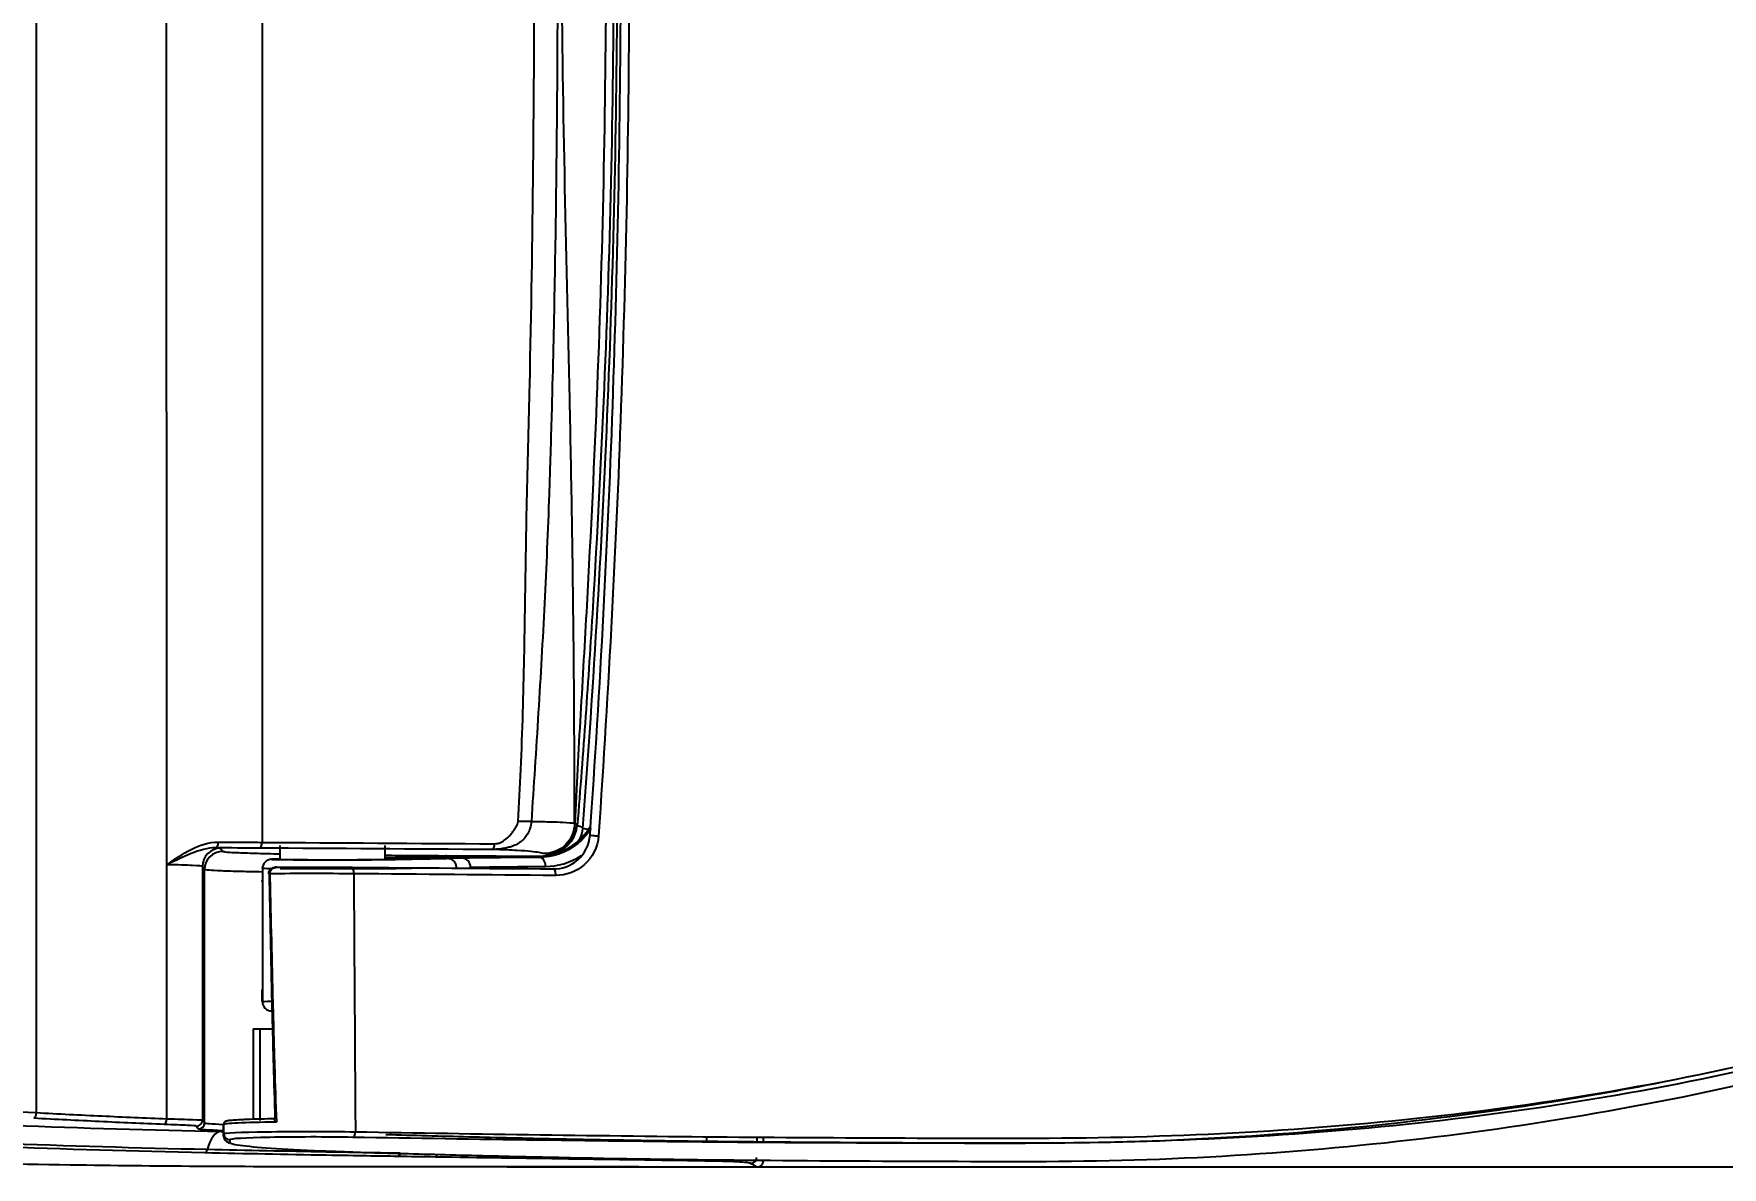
# Model space of a CAD drawing. Extents: x 2340 to 8415, y -46 to 2482.
# Drawn here: x 5991.5 to 6268.2, y 1500.3 to 1686 of the extents above; entities that cross this region are included whole.
import ezdxf

# ---------------------------------------------------------------- set-up
doc = ezdxf.new("R2010")
doc.units = 0
doc.header["$LTSCALE"] = 20
doc.header["$MEASUREMENT"] = 0
doc.layers.get('0').update_dxf_attribs({"linetype": 'CONTINUOUS'})
doc.layers.get('DEFPOINTS').update_dxf_attribs({"linetype": 'CONTINUOUS'})
doc.layers.add('1', color=7, linetype='CONTINUOUS')
doc.styles.get("Standard").update_dxf_attribs({"font": 'NanumGothic.ttf'})
doc.dimstyles.get("Standard").update_dxf_attribs({"dimtxt": 2.7, "dimasz": 2.5, "dimexe": 1.5, "dimexo": 1.5, "dimgap": 1.5, "dimtad": 1, "dimdec": 0, "dimlfac": 10, "dimzin": 0, "dimdsep": 46, "dimtxsty": 'Standard', "dimcen": 0, "dimclrt": 2, "dimadec": 0, "dimazin": 0, "dimtfac": 1, "dimtdec": 0, "dimtmove": 0, "dimatfit": 3, "dimfxl": 0, "dimtolj": 1, "dimtzin": 0, "dimarcsym": 0})

# ---------------------------------------------------------------- blocks, each defined once
blk = doc.blocks.new('*D19')
at = {"color": 3, "lineweight": -2}
for p, q in [((6080.08, 1899.59), (6617.42, 1899.59)), ((6612.42, 1879.59), (6612.42, 1520.39)), ((6069.07, 1500.39), (6617.42, 1500.39))]:
    blk.add_line(p, q, dxfattribs=at)
at = {"color": 3}
for points in [[(6609.08, 1879.59), (6615.75, 1879.59), (6612.42, 1899.59)], [(6609.08, 1520.39), (6615.75, 1520.39), (6612.42, 1500.39)]]:
    blk.add_solid(points, dxfattribs=at)
at = {"layer": 'DEFPOINTS', "color": 0}
for p in [(6078.58, 1899.59), (6067.57, 1500.39), (6612.42, 1500.39)]:
    blk.add_point(p, dxfattribs=at)
at = {"color": 2, "insert": (6588.36, 1699.99), "char_height": 26, "attachment_point": 5, "rotation": 90}
blk.add_mtext('\\A1;400', dxfattribs=at)

msp = doc.modelspace()

# ---------------------------------------------------------------- linework, layer by layer
at = {"layer": '1', "color": 0, "linetype": 'Continuous'}
for p, q in [((6022.14, 1552.59), (6022.5, 1552.08)), ((6031.82, 1553.01), (6031.82, 1550.77)), ((6049.12, 1550.77), (6049.12, 1553.01)), ((6019.5, 1549.08), (6019.14, 1549.59)), ((6030.47, 1550.77), (6030.48, 1550.77)), ((6028.98, 1549.26), (6028.97, 1549.27)), ((6028.97, 1547.31), (6028.97, 1547.31)), ((6028.97, 1529.31), (6028.97, 1527.43)), ((6028.97, 1529.31), (6028.97, 1529.31)), ((6027.47, 1522.99), (6027.47, 1508.17)), ((6027.47, 1522.99), (6028.63, 1522.99)), ((6028.63, 1507.98), (6028.63, 1522.99)), ((6028.63, 1522.99), (6030.69, 1522.99)), ((6022.62, 1506.91), (6022.62, 1505.41))]:
    msp.add_line(p, q, dxfattribs=at)
for centre, major_axis, ratio, start_param, end_param in [((6075.6, 1556.68), (-0.16, -5), 0.930142, 0.033736, 1.583584), ((6075.6, 1556.68), (-1.21, -4.85), 0.998696, 0.245025, 1.741004), ((6075.6, 1556.68), (-4.98, 0.41), 0.162226, 3.19261, 3.522861), ((6084.49, 1555.62), (-2.99, 0.23), 0.022611, 0.005177, 0.770866), ((6022.14, 1549.59), (2.45, 1.73), 0.999885, 0.957077, 2.527765), ((6021.34, 1553.64), (-0.006, -1), 0.429745, 0.013717, 1.526132), ((6083.68, 1554.69), (0.998, -0.067), 0.052609, 3.124115, 5.113625), ((6022.5, 1549.08), (2.45, 1.73), 0.999885, 0.957077, 2.527765), ((6040.47, 1550.77), (-8.65, 0), 0.006933, 6.283181, 7.853982), ((6040.47, 1550.77), (-8.65, 0), 0.006933, 1.570796, 3.141597), ((6059.19, 1548.36), (0.02, 3), 0.435525, 0.013759, 0.361859), ((6061.73, 1549.46), (0.02, -1.5), 0.905576, 1.557465, 3.12532), ((6074.4, 1549.58), (0.01, -1.5), 0.660019, 1.585634, 3.132405), ((6030.46, 1548.43), (0.5, 0.01), 0.054129, 3.13887, 4.194481), ((6030.46, 1548.49), (-0.499, 0.036), 0.024369, 5.233221, 6.282872), ((6043.54, 1548.47), (-0.008, -1), 0.423618, 1.515321, 3.16086), ((6076.66, 1548.21), (-0.008, -1), 0.396739, 1.497902, 3.160607), ((6012.91, 1508.34), (0.039, 0.999), 0.419701, 3.158248, 4.656488), ((6018.16, 1508.06), (0.842, 0.539), 0.999869, 4.114012, 5.713433), ((6018.5, 1507.6), (0.775, 0.632), 0.999905, 4.005887, 5.599177), ((6023.62, 1505.83), (-1, 0.02), 0.99947, 0.020334, 1.589155), ((6023.62, 1505.41), (-1, 0.02), 0.999469, 0.020314, 1.588796), ((6043.79, 1506.22), (0.017, 1), 0.443476, 3.178529, 4.629434), ((6019.54, 1503.67), (-0.022, -1), 0.481756, 0.038237, 1.154036), ((6051.15, 1503.09), (-0.015, -1), 0.445343, 0.038349, 1.129943), ((6051.15, 1503.09), (0.02, 1), 0.526618, 3.181984, 4.187186), ((6057.27, 1502.99), (0.015, 1), 0.437994, 3.180031, 4.120084), ((6101.47, 1502.34), (0.015, 1), 0.369102, 3.182149, 3.832085), ((6109.01, 1501.94), (0.52, 0.854), 0.997245, 3.688131, 5.25748)]:
    msp.add_ellipse(centre, major_axis=major_axis, ratio=ratio, start_param=start_param, end_param=end_param, dxfattribs=at)
for points, knots in [([(6039.22, 1500.39), (6025.31, 1500.4), (6011.4, 1500.46), (5978.75, 1500.96), (5960.01, 1501.51), (5931.94, 1503.84), (5922.56, 1504.89), (5903.99, 1507.88), (5894.81, 1509.84), (5876.8, 1515.33), (5868.02, 1518.89), (5851.8, 1528.23), (5844.24, 1534.17), (5834.75, 1544.44), (5831.86, 1548.1), (5826.57, 1555.86), (5824.17, 1559.97), (5817.78, 1572.52), (5814.52, 1581.27), (5809.24, 1599.24), (5807.23, 1608.48), (5804.04, 1626.87), (5802.87, 1636.08), (5800.11, 1663.77), (5799.36, 1682.29), (5799.41, 1719.42), (5800.22, 1738.09), (5803.12, 1765.97), (5804.35, 1775.22), (5807.66, 1793.6), (5809.75, 1802.77), (5815.18, 1820.54), (5818.52, 1829.17), (5825.03, 1841.51), (5827.47, 1845.55), (5832.91, 1853.24), (5835.88, 1856.85), (5845.55, 1866.94), (5853.19, 1872.71), (5869.56, 1881.78), (5878.4, 1885.22), (5896.36, 1890.5), (5905.46, 1892.37), (5923.79, 1895.23), (5933.02, 1896.24), (5960.83, 1898.49), (5979.51, 1899.03), (6011.98, 1899.52), (6025.8, 1899.57), (6041.63, 1899.58)], [0, 0, 0, 0, 0.054995, 0.054995, 0.129163, 0.129163, 0.166246, 0.166246, 0.20333, 0.20333, 0.240414, 0.240414, 0.277498, 0.277498, 0.296039, 0.296039, 0.314581, 0.314581, 0.351665, 0.351665, 0.388749, 0.388749, 0.425833, 0.425833, 0.5, 0.5, 0.574167, 0.574167, 0.611251, 0.611251, 0.648335, 0.648335, 0.685419, 0.685419, 0.703961, 0.703961, 0.722502, 0.722502, 0.759586, 0.759586, 0.79667, 0.79667, 0.833754, 0.833754, 0.870837, 0.870837, 0.945005, 0.945005, 1, 1, 1, 1]), ([(5991.92, 1890.7), (5991.92, 1889.25), (5991.92, 1887.8), (5991.92, 1877.49), (5991.92, 1868.63), (5991.92, 1842.03), (5991.92, 1824.29), (5991.92, 1788.78), (5991.92, 1771.03), (5991.92, 1735.51), (5991.92, 1717.75), (5991.92, 1682.22), (5991.92, 1664.46), (5991.92, 1628.94), (5991.92, 1611.18), (5991.92, 1575.69), (5991.92, 1557.94), (5991.92, 1529.89), (5991.92, 1519.58), (5991.92, 1509.27)], [0, 0, 0, 0, 0.011429, 0.011429, 0.081225, 0.081225, 0.220815, 0.220815, 0.360405, 0.360405, 0.499996, 0.499996, 0.639586, 0.639586, 0.779177, 0.779177, 0.918767, 0.918767, 1, 1, 1, 1]), ([(6013.33, 1552.7), (6013.32, 1566.22), (6013.31, 1579.74), (6013.3, 1611.04), (6013.29, 1628.83), (6013.28, 1664.41), (6013.28, 1682.2), (6013.28, 1717.78), (6013.28, 1735.56), (6013.29, 1771.14), (6013.3, 1788.93), (6013.31, 1820.23), (6013.32, 1833.75), (6013.33, 1847.27)], [0, 0, 0, 0, 0.137733, 0.137733, 0.318866, 0.318866, 0.5, 0.5, 0.681133, 0.681133, 0.862266, 0.862266, 1, 1, 1, 1]), ([(6028.92, 1846.42), (6028.92, 1839.96), (6028.92, 1826.9), (6028.92, 1807), (6028.92, 1786.57), (6028.92, 1765.63), (6028.92, 1744.23), (6028.92, 1722.37), (6028.92, 1694.69), (6028.92, 1661.78), (6028.92, 1624.37), (6028.92, 1588.42), (6028.92, 1565.01), (6028.92, 1553.55)], [0, 0, 0, 0, 0.066191, 0.133976, 0.203874, 0.275483, 0.348428, 0.423009, 0.499413, 0.631812, 0.760009, 0.882497, 1, 1, 1, 1]), ([(6070.88, 1556.99), (6071.04, 1559.82), (6071.37, 1565.77), (6071.79, 1577.69), (6072.07, 1592.72), (6072.25, 1607.62), (6072.59, 1619.54), (6073.29, 1649.32), (6073.67, 1688.4), (6073.44, 1736.07), (6073, 1762.88), (6072.6, 1780.42), (6072.25, 1792.34), (6072.07, 1807.25), (6071.79, 1822.28), (6071.37, 1834.2), (6071.04, 1840.15), (6070.89, 1842.99)], [0, 0, 0, 0, 0.029831, 0.062543, 0.125097, 0.187627, 0.218876, 0.250123, 0.499987, 0.628375, 0.749862, 0.781072, 0.812356, 0.874894, 0.937459, 0.970167, 1, 1, 1, 1]), ([(6073.07, 1843.01), (6073.24, 1840.33), (6073.63, 1834.38), (6074.38, 1822.46), (6075.25, 1807.25), (6075.83, 1793.73), (6076.21, 1781.8), (6076.74, 1763.14), (6077.22, 1734.94), (6077.39, 1700.27), (6077.23, 1665.31), (6076.75, 1637.18), (6076.22, 1618.24), (6075.83, 1606.31), (6075.37, 1595.7), (6074.74, 1583.77), (6074.2, 1574.77), (6073.64, 1565.83), (6073.25, 1559.88), (6073.06, 1556.96)], [0, 0, 0, 0, 0.028173, 0.06257, 0.125197, 0.187788, 0.204406, 0.25027, 0.383391, 0.500005, 0.613654, 0.749744, 0.794877, 0.81223, 0.874806, 0.906139, 0.937421, 0.969313, 1, 1, 1, 1]), ([(6080.15, 1556.69), (6080.14, 1562), (6080.11, 1572.77), (6079.97, 1589.73), (6079.73, 1607.56), (6079.24, 1632.27), (6078.47, 1663.08), (6077.88, 1699.99), (6078.44, 1736.84), (6079.2, 1767.59), (6079.67, 1792.31), (6079.91, 1809.8), (6080.05, 1826.8), (6080.08, 1837.57), (6080.09, 1843.27)], [0, 0, 0, 0, 0.055671, 0.112952, 0.17796, 0.242792, 0.372066, 0.500308, 0.628134, 0.756842, 0.821742, 0.886928, 0.940194, 1, 1, 1, 1]), ([(6080.25, 1556.6), (6080.46, 1562.58), (6080.82, 1568.54), (6081.51, 1580.46), (6081.86, 1586.42), (6082.85, 1604.3), (6083.43, 1616.23), (6084.36, 1640.1), (6084.72, 1652.03), (6085.2, 1675.92), (6085.33, 1687.88), (6085.33, 1723.81), (6084.82, 1747.83), (6083.39, 1783.66), (6082.8, 1795.59), (6081.81, 1813.49), (6081.45, 1819.46), (6080.76, 1831.41), (6080.4, 1837.38), (6080.19, 1843.38)], [0, 0, 0, 0, 0.0625, 0.0625, 0.125, 0.125, 0.25, 0.25, 0.375, 0.375, 0.5, 0.5, 0.75, 0.75, 0.875, 0.875, 0.9375, 0.9375, 1, 1, 1, 1]), ([(6080.53, 1843.64), (6080.77, 1840.68), (6081, 1837.7), (6081.45, 1831.74), (6081.67, 1828.76), (6082.31, 1819.81), (6082.7, 1813.84), (6083.81, 1795.92), (6084.44, 1783.97), (6085.98, 1748.09), (6086.54, 1724.07), (6086.53, 1688.02), (6086.4, 1676), (6085.87, 1651.99), (6085.48, 1639.99), (6084.47, 1616.03), (6083.85, 1604.05), (6082.76, 1586.12), (6082.36, 1580.14), (6081.73, 1571.19), (6081.51, 1568.21), (6081.06, 1562.25), (6080.83, 1559.27), (6080.58, 1556.31)], [0, 0, 0, 0, 0.03125, 0.03125, 0.0625, 0.0625, 0.125, 0.125, 0.25, 0.25, 0.5, 0.5, 0.625, 0.625, 0.75, 0.75, 0.875, 0.875, 0.9375, 0.9375, 0.96875, 0.96875, 1, 1, 1, 1]), ([(6081.5, 1555.84), (6083.31, 1579.82), (6084.73, 1603.82), (6086.17, 1639.87), (6086.54, 1651.89), (6087.02, 1675.92), (6087.15, 1687.94), (6087.15, 1711.99), (6087.02, 1724.03), (6086.54, 1748.07), (6086.17, 1760.09), (6084.73, 1796.13), (6083.31, 1820.14), (6081.5, 1844.13)], [0, 0, 0, 0, 0.25, 0.25, 0.375, 0.375, 0.5, 0.5, 0.625, 0.625, 0.75, 0.75, 1, 1, 1, 1]), ([(6082.68, 1554.76), (6083.49, 1566.83), (6084.26, 1578.92), (6085.52, 1603.11), (6086.05, 1615.21), (6087.31, 1651.53), (6087.73, 1675.77), (6087.73, 1724.23), (6087.31, 1748.47), (6086.05, 1784.78), (6085.52, 1796.88), (6084.26, 1821.06), (6083.49, 1833.14), (6082.68, 1845.22)], [0, 0, 0, 0, 0.125, 0.125, 0.25, 0.25, 0.5, 0.5, 0.75, 0.75, 0.875, 0.875, 1, 1, 1, 1]), ([(6084.07, 1845.36), (6084.87, 1833.27), (6085.63, 1821.18), (6086.89, 1796.97), (6087.41, 1784.86), (6088.66, 1748.51), (6089.08, 1724.25), (6089.08, 1675.74), (6088.66, 1651.49), (6087.41, 1615.13), (6086.89, 1603.01), (6085.63, 1578.8), (6084.87, 1566.7), (6084.07, 1554.62)], [0, 0, 0, 0, 0.125, 0.125, 0.25, 0.25, 0.5, 0.5, 0.75, 0.75, 0.875, 0.875, 1, 1, 1, 1]), ([(6472.93, 1699.99), (6472.93, 1688.62), (6471.7, 1677.47), (6468.02, 1661.07), (6466.49, 1655.66), (6462.77, 1644.96), (6460.59, 1639.7), (6453.25, 1624.5), (6447.25, 1615.01), (6436.56, 1601.77), (6432.72, 1597.58), (6424.78, 1589.6), (6420.66, 1585.76), (6407.94, 1574.71), (6398.92, 1567.93), (6379.97, 1555.58), (6370.19, 1550.1), (6355.12, 1542.85), (6350.02, 1540.59), (6339.7, 1536.39), (6334.47, 1534.46), (6318.66, 1528.91), (6307.95, 1525.53), (6275.67, 1516.56), (6254.09, 1512.2), (6210.99, 1506.34), (6189.41, 1504.84), (6157.25, 1504.17), (6146.65, 1504.23), (6125.65, 1504.28), (6115.24, 1504.33), (6084.26, 1504.59), (6063.92, 1504.88), (6043.79, 1505.22)], [0, 0, 0, 0, 0.0625, 0.0625, 0.09375, 0.09375, 0.125, 0.125, 0.1875, 0.1875, 0.21875, 0.21875, 0.25, 0.25, 0.3125, 0.3125, 0.375, 0.375, 0.40625, 0.40625, 0.4375, 0.4375, 0.5, 0.5, 0.625, 0.625, 0.75, 0.75, 0.8125, 0.8125, 0.875, 0.875, 1, 1, 1, 1]), ([(6044.23, 1506.13), (6064.29, 1505.78), (6084.56, 1505.47), (6115.43, 1505.2), (6125.8, 1505.14), (6146.72, 1505.08), (6157.28, 1505.01), (6189.32, 1505.66), (6210.82, 1507.15), (6253.76, 1512.97), (6275.26, 1517.32), (6307.43, 1526.25), (6318.1, 1529.63), (6333.85, 1535.16), (6339.07, 1537.08), (6349.35, 1541.26), (6354.43, 1543.5), (6369.46, 1550.72), (6379.2, 1556.16), (6398.09, 1568.45), (6407.09, 1575.21), (6419.78, 1586.22), (6423.88, 1590.04), (6431.81, 1597.98), (6435.64, 1602.15), (6446.31, 1615.33), (6452.3, 1624.77), (6459.63, 1639.91), (6461.81, 1645.15), (6465.53, 1655.82), (6467.06, 1661.21), (6470.74, 1677.54), (6471.97, 1688.65), (6471.97, 1699.99)], [0, 0, 0, 0, 0.125, 0.125, 0.1875, 0.1875, 0.25, 0.25, 0.375, 0.375, 0.5, 0.5, 0.5625, 0.5625, 0.59375, 0.59375, 0.625, 0.625, 0.6875, 0.6875, 0.75, 0.75, 0.78125, 0.78125, 0.8125, 0.8125, 0.875, 0.875, 0.90625, 0.90625, 0.9375, 0.9375, 1, 1, 1, 1]), ([(6049.52, 1502.64), (6054.02, 1502.52), (6058.61, 1502.4), (6067.94, 1502.16), (6072.7, 1502.05), (6087.3, 1501.74), (6097.56, 1501.59), (6118.87, 1501.39), (6129.91, 1501.33), (6151.91, 1501.26), (6162.94, 1501.21), (6195.91, 1502.35), (6217.77, 1504.43), (6261.18, 1511.29), (6282.78, 1516.08), (6314.83, 1525.38), (6325.37, 1528.8), (6346.18, 1536.29), (6356.36, 1540.59), (6376.11, 1550.55), (6385.76, 1556.2), (6404.28, 1568.74), (6413.06, 1575.55), (6429.66, 1590.27), (6437.59, 1598.09), (6451.59, 1615.72), (6457.47, 1625.16), (6467.08, 1645.23), (6470.81, 1655.97), (6475.7, 1677.67), (6476.94, 1688.72), (6476.94, 1699.99)], [0, 0, 0, 0, 0.03125, 0.03125, 0.0625, 0.0625, 0.125, 0.125, 0.1875, 0.1875, 0.25, 0.25, 0.375, 0.375, 0.5, 0.5, 0.5625, 0.5625, 0.625, 0.625, 0.6875, 0.6875, 0.75, 0.75, 0.8125, 0.8125, 0.875, 0.875, 0.9375, 0.9375, 1, 1, 1, 1]), ([(6073.06, 1556.96), (6073.01, 1556.57), (6072.9, 1555.84), (6072.46, 1554.89), (6071.93, 1554.17), (6071.29, 1553.58), (6070.54, 1553.12), (6069.77, 1552.83), (6069.04, 1552.65), (6068.29, 1552.51), (6067.5, 1552.41), (6066.9, 1552.39), (6066.64, 1552.38)], [0, 0, 0, 0, 0.122728, 0.230245, 0.323367, 0.403358, 0.500353, 0.606583, 0.701275, 0.798608, 0.910985, 1, 1, 1, 1]), ([(6067.04, 1553.32), (6067.2, 1553.33), (6067.55, 1553.35), (6068.06, 1553.54), (6068.86, 1553.99), (6069.56, 1554.66), (6070.15, 1555.44), (6070.49, 1555.98), (6070.78, 1556.49), (6070.85, 1556.84), (6070.88, 1556.99)], [0, 0, 0, 0, 0.092648, 0.192303, 0.3025, 0.586789, 0.698617, 0.817948, 0.923745, 1, 1, 1, 1]), ([(6073.06, 1556.96), (6074.49, 1556.96), (6075.46, 1556.94), (6077.05, 1556.9), (6077.65, 1556.88), (6079.15, 1556.8), (6079.73, 1556.75), (6080.15, 1556.69)], [0, 0, 0, 0, 0.25, 0.25, 0.5, 0.5, 1, 1, 1, 1]), ([(6074.21, 1551.28), (6076.38, 1551.3), (6078.63, 1552.01), (6081.4, 1554.32), (6082.17, 1555.23), (6082.78, 1556.27)], [0, 0, 0, 0, 0.690815, 0.690815, 1, 1, 1, 1]), ([(6082.83, 1555.85), (6082.23, 1554.87), (6081.49, 1554.03), (6078.73, 1551.76), (6076.45, 1551.09), (6074.4, 1551.08)], [0, 0, 0, 0, 0.295976, 0.295976, 1, 1, 1, 1]), ([(6080.15, 1556.69), (6080.14, 1555.39), (6079.6, 1554.09), (6077.76, 1552.25), (6076.46, 1551.71), (6075.16, 1551.71)], [0, 0, 0, 0, 0.5, 0.5, 1, 1, 1, 1]), ([(6080.15, 1556.69), (6080.15, 1556.69), (6080.15, 1556.69), (6080.15, 1556.68), (6080.15, 1556.68), (6080.16, 1556.66), (6080.16, 1556.64), (6080.18, 1556.62), (6080.19, 1556.62), (6080.22, 1556.6), (6080.23, 1556.6), (6080.25, 1556.6)], [0, 0, 0, 0, 0.000101, 0.000101, 0.122806, 0.122806, 0.422798, 0.422798, 0.713685, 0.713685, 1, 1, 1, 1]), ([(6013.31, 1549.88), (6014.6, 1550.79), (6015.92, 1551.7), (6018.69, 1553.09), (6020.21, 1553.61), (6021.77, 1553.6)], [0, 0, 0, 0, 0.5, 0.5, 1, 1, 1, 1]), ([(6021.34, 1552.64), (6019.97, 1552.66), (6018.64, 1552.24), (6016, 1551.18), (6014.67, 1550.53), (6013.31, 1549.88)], [0, 0, 0, 0, 0.5, 0.5, 1, 1, 1, 1]), ([(6021.77, 1553.6), (6022.37, 1553.59), (6022.97, 1553.59), (6024.46, 1553.58), (6025.36, 1553.58), (6027.14, 1553.56), (6028.03, 1553.56), (6028.92, 1553.55)], [0, 0, 0, 0, 0.251915, 0.251915, 0.625957, 0.625957, 1, 1, 1, 1]), ([(6075.16, 1551.71), (6074.71, 1551.82), (6074.09, 1551.94), (6072.38, 1552.11), (6071.69, 1552.16), (6070.24, 1552.25), (6069.69, 1552.28), (6068.35, 1552.33), (6067.49, 1552.36), (6066.64, 1552.38)], [0, 0, 0, 0, 0.5, 0.5, 0.75, 0.75, 0.875, 0.875, 1, 1, 1, 1]), ([(6076.66, 1549.21), (6078.08, 1549.2), (6079.5, 1549.67), (6081.8, 1551.67), (6082.58, 1553.17), (6082.68, 1554.76)], [0, 0, 0, 0, 0.5, 0.5, 1, 1, 1, 1]), ([(6084.07, 1554.62), (6083.94, 1552.78), (6083.07, 1551.06), (6080.41, 1548.71), (6078.74, 1548.12), (6077.05, 1548.13)], [0, 0, 0, 0, 0.5, 0.5, 1, 1, 1, 1]), ([(6019.14, 1549.59), (6019.12, 1549.65), (6018.56, 1549.71), (6016.53, 1549.81), (6015.05, 1549.86), (6013.33, 1549.88)], [0, 0, 0, 0, 0.5, 0.5, 1, 1, 1, 1]), ([(6022.5, 1552.08), (6022.55, 1552.01), (6023.43, 1551.93), (6025.98, 1551.83), (6027.05, 1551.79), (6029.3, 1551.73), (6030.44, 1551.7), (6031.7, 1551.68)], [0, 0, 0, 0, 0.523661, 0.523661, 0.785492, 0.785492, 1, 1, 1, 1]), ([(6030.47, 1550.77), (6030.48, 1550.75), (6031.32, 1550.73), (6034.28, 1550.71), (6036.4, 1550.7), (6040.94, 1550.69), (6043.36, 1550.7), (6047.39, 1550.71), (6048.99, 1550.73), (6050.21, 1550.75), (6050.47, 1550.76), (6051.12, 1550.77), (6051.46, 1550.78), (6052.51, 1550.8), (6053.25, 1550.82), (6055.6, 1550.86), (6057.32, 1550.89), (6059.17, 1550.92)], [0, 0, 0, 0, 0.125, 0.125, 0.25, 0.25, 0.375, 0.375, 0.5, 0.5, 0.5625, 0.5625, 0.625, 0.625, 0.75, 0.75, 1, 1, 1, 1]), ([(6031.81, 1550.81), (6031.7, 1550.8), (6031.6, 1550.8), (6031.01, 1550.79), (6030.48, 1550.78), (6030.47, 1550.77)], [0, 0, 0, 0, 0.180757, 0.180757, 1, 1, 1, 1]), ([(6051.03, 1551.08), (6053.94, 1551.12), (6057.14, 1551.16), (6064.78, 1551.23), (6069.23, 1551.26), (6074.21, 1551.28)], [0, 0, 0, 0, 0.5, 0.5, 1, 1, 1, 1]), ([(6060.8, 1549.43), (6060.78, 1549.62), (6060.73, 1550.03), (6060.35, 1550.5), (6059.82, 1550.85), (6059.41, 1550.89), (6059.17, 1550.92)], [0, 0, 0, 0, 0.239679, 0.499888, 0.708115, 1, 1, 1, 1]), ([(6074.4, 1551.08), (6071.72, 1551.06), (6069.33, 1551.05), (6065.09, 1551.01), (6063.24, 1550.99), (6061.73, 1550.96)], [0, 0, 0, 0, 0.5, 0.5, 1, 1, 1, 1]), ([(6074.4, 1551.08), (6074.36, 1551.13), (6074.31, 1551.18), (6074.25, 1551.24), (6074.23, 1551.26), (6074.21, 1551.28)], [0, 0, 0, 0, 0.711523, 0.711523, 1, 1, 1, 1]), ([(6075.6, 1551.68), (6075.52, 1551.69), (6075.46, 1551.69), (6075.34, 1551.69), (6075.29, 1551.7), (6075.22, 1551.7), (6075.19, 1551.7), (6075.17, 1551.71), (6075.16, 1551.71), (6075.16, 1551.71)], [0, 0, 0, 0, 0.294269, 0.294269, 0.588536, 0.588536, 0.8828, 0.8828, 1, 1, 1, 1]), ([(6019.5, 1507.6), (6019.5, 1514.6), (6019.5, 1521.6), (6019.5, 1535.43), (6019.5, 1542.26), (6019.5, 1549.08)], [0, 0, 0, 0, 0.506346, 0.506346, 1, 1, 1, 1]), ([(6028.9, 1548.69), (6027.68, 1548.71), (6026.57, 1548.74), (6024.27, 1548.8), (6023.16, 1548.83), (6020.49, 1548.94), (6019.55, 1549.01), (6019.5, 1549.08)], [0, 0, 0, 0, 0.203878, 0.203878, 0.469252, 0.469252, 1, 1, 1, 1]), ([(6028.98, 1547.11), (6028.98, 1547.11), (6028.98, 1547.12), (6028.97, 1547.15), (6028.97, 1547.17), (6028.97, 1547.22), (6028.97, 1547.24), (6028.97, 1547.31)], [0, 0, 0, 0, 0.142914, 0.142914, 0.571457, 0.571457, 1, 1, 1, 1]), ([(6028.98, 1547.09), (6028.98, 1547.1), (6028.97, 1547.12), (6028.97, 1547.15), (6028.97, 1547.17), (6028.97, 1547.22), (6028.97, 1547.24), (6028.97, 1547.31)], [0, 0, 0, 0, 0.227746, 0.227746, 0.613873, 0.613873, 1, 1, 1, 1]), ([(6031.34, 1549.47), (6031.21, 1549.47), (6030.93, 1549.44), (6030.54, 1549.31), (6030.22, 1549.1), (6030.04, 1548.83), (6029.96, 1548.63), (6029.97, 1548.53), (6029.97, 1548.52)], [0, 0, 0, 0, 0.216515, 0.467582, 0.666258, 0.831638, 0.989288, 1, 1, 1, 1]), ([(6031.1, 1508.25), (6031.01, 1511.19), (6030.92, 1514.12), (6030.75, 1520.47), (6030.66, 1523.88), (6030.41, 1534.34), (6030.27, 1541.39), (6030.14, 1548.45)], [0, 0, 0, 0, 0.219348, 0.219348, 0.474113, 0.474113, 1, 1, 1, 1]), ([(6030.22, 1548.52), (6030.22, 1548.6), (6030.24, 1548.68), (6030.29, 1548.83), (6030.32, 1548.89), (6030.41, 1549.05), (6030.49, 1549.13), (6030.68, 1549.29), (6030.8, 1549.36), (6030.95, 1549.41), (6030.97, 1549.41), (6031.04, 1549.43), (6031.1, 1549.45), (6031.19, 1549.46), (6031.22, 1549.46), (6031.26, 1549.46), (6031.28, 1549.47), (6031.3, 1549.47), (6031.31, 1549.47), (6031.32, 1549.47), (6031.33, 1549.47), (6031.33, 1549.47), (6031.33, 1549.47), (6031.34, 1549.47), (6031.34, 1549.47), (6031.34, 1549.47)], [0, 0, 0, 0, 0.141477, 0.141477, 0.271398, 0.271398, 0.468744, 0.468744, 0.730227, 0.730227, 0.768471, 0.768471, 0.884763, 0.884763, 0.940751, 0.940751, 0.969329, 0.969329, 0.984097, 0.984097, 0.991747, 0.991747, 0.996248, 0.996248, 1, 1, 1, 1]), ([(6043.96, 1548.41), (6041.79, 1548.42), (6039.4, 1548.43), (6034.67, 1548.43), (6032.3, 1548.42), (6030.22, 1548.4)], [0, 0, 0, 0, 0.5, 0.5, 1, 1, 1, 1]), ([(6030.22, 1548.4), (6030.22, 1548.18), (6030.22, 1547.97), (6030.37, 1540.91), (6030.52, 1534.07), (6030.78, 1523.83), (6030.87, 1520.42), (6031.07, 1513.91), (6031.16, 1510.81), (6031.27, 1507.71)], [0, 0, 0, 0, 0.016152, 0.016152, 0.519727, 0.519727, 0.771522, 0.771522, 1, 1, 1, 1]), ([(6056.05, 1549.34), (6055.77, 1549.34), (6055.49, 1549.33), (6054.38, 1549.31), (6053.59, 1549.3), (6052.48, 1549.27), (6052.12, 1549.26), (6051.45, 1549.24), (6051.07, 1549.24), (6049.19, 1549.22), (6047.21, 1549.21), (6042.6, 1549.2), (6039.94, 1549.2), (6035.38, 1549.2), (6033.38, 1549.21), (6031.89, 1549.22)], [0, 0, 0, 0, 0.061515, 0.061515, 0.253403, 0.253403, 0.349346, 0.349346, 0.44529, 0.44529, 0.637177, 0.637177, 0.829064, 0.829064, 1, 1, 1, 1]), ([(5886.76, 1527.96), (5892, 1524.62), (5897.42, 1521.93), (5908.49, 1517.49), (5914.16, 1515.74), (5931.24, 1511.51), (5942.62, 1510.02), (5959.69, 1508.57), (5965.37, 1508.25), (5976.72, 1507.66), (5982.38, 1507.41), (5999.39, 1506.75), (6010.74, 1506.44), (6022.21, 1506.19)], [0, 0, 0, 0, 0.125, 0.125, 0.25, 0.25, 0.5, 0.5, 0.625, 0.625, 0.75, 0.75, 1, 1, 1, 1]), ([(5907.44, 1528.64), (5913.99, 1524.9), (5920.83, 1521.98), (5934.9, 1517.26), (5942.11, 1515.48), (5963.57, 1511.33), (5977.85, 1510.05), (5991.92, 1509.27)], [0, 0, 0, 0, 0.25, 0.25, 0.5, 0.5, 1, 1, 1, 1]), ([(6028.98, 1529.53), (6028.98, 1529.53), (6028.98, 1529.53), (6028.97, 1529.51), (6028.97, 1529.49), (6028.97, 1529.47), (6028.97, 1529.45), (6028.97, 1529.43), (6028.97, 1529.42), (6028.97, 1529.4), (6028.97, 1529.4), (6028.97, 1529.38), (6028.97, 1529.37), (6028.97, 1529.35), (6028.97, 1529.34), (6028.97, 1529.33), (6028.97, 1529.33), (6028.97, 1529.32), (6028.97, 1529.32), (6028.97, 1529.31)], [0, 0, 0, 0, 0.064703, 0.064703, 0.369501, 0.369501, 0.575074, 0.575074, 0.714752, 0.714752, 0.810865, 0.810865, 0.912681, 0.912681, 0.953289, 0.953289, 0.986654, 0.986654, 1, 1, 1, 1]), ([(6028.98, 1529.52), (6028.98, 1529.5), (6028.98, 1529.49), (6028.97, 1529.47), (6028.97, 1529.45), (6028.97, 1529.43), (6028.97, 1529.42), (6028.97, 1529.4), (6028.97, 1529.4), (6028.97, 1529.38), (6028.97, 1529.37), (6028.97, 1529.35), (6028.97, 1529.34), (6028.97, 1529.33), (6028.97, 1529.33), (6028.97, 1529.32), (6028.97, 1529.32), (6028.97, 1529.31)], [0, 0, 0, 0, 0.302395, 0.302395, 0.530364, 0.530364, 0.684923, 0.684923, 0.790862, 0.790862, 0.901182, 0.901182, 0.945192, 0.945192, 0.981465, 0.981465, 1, 1, 1, 1]), ([(6028.97, 1527.53), (6028.97, 1527.51), (6028.97, 1527.5), (6028.97, 1527.46), (6028.97, 1527.45), (6028.97, 1527.43)], [0, 0, 0, 0, 0.554839, 0.554839, 1, 1, 1, 1]), ([(6029.01, 1527.44), (6029, 1527.37), (6028.99, 1527.13), (6029.13, 1526.76), (6029.37, 1526.41), (6029.65, 1526.18), (6029.89, 1526.05), (6030.08, 1525.99), (6030.23, 1525.95), (6030.33, 1525.93), (6030.39, 1525.93), (6030.41, 1525.93)], [0, 0, 0, 0, 0.069182, 0.245647, 0.387796, 0.508892, 0.611414, 0.694884, 0.777447, 0.900659, 1, 1, 1, 1]), ([(6019.53, 1502.67), (6007.98, 1502.93), (5996.55, 1503.25), (5979.43, 1503.92), (5973.73, 1504.18), (5962.3, 1504.78), (5956.58, 1505.12), (5939.43, 1506.62), (5927.97, 1508.15), (5910.77, 1512.5), (5905.01, 1514.31), (5893.81, 1518.86), (5888.34, 1521.61), (5883.05, 1525)], [0, 0, 0, 0, 0.25, 0.25, 0.375, 0.375, 0.5, 0.5, 0.75, 0.75, 0.875, 0.875, 1, 1, 1, 1]), ([(5883.71, 1525.49), (5888.99, 1522.11), (5894.53, 1519.34), (5905.7, 1514.81), (5911.37, 1513.04), (5922.79, 1510.16), (5928.57, 1509.06), (5940.05, 1507.32), (5945.78, 1506.68), (5957.2, 1505.69), (5962.9, 1505.36), (5974.28, 1504.75), (5979.97, 1504.5), (5997.05, 1503.83), (6008.44, 1503.52), (6019.97, 1503.26)], [0, 0, 0, 0, 0.125, 0.125, 0.25, 0.25, 0.375, 0.375, 0.5, 0.5, 0.625, 0.625, 0.75, 0.75, 1, 1, 1, 1]), ([(6258.23, 1514.2), (6251.41, 1512.86), (6244.58, 1511.66), (6216.22, 1507.25), (6194.54, 1505.23), (6161.86, 1504.17), (6150.92, 1504.24), (6129.11, 1504.31), (6118.18, 1504.37), (6102.3, 1504.53), (6097.08, 1504.59), (6086.86, 1504.75), (6081.83, 1504.84), (6072.1, 1505.04), (6067.42, 1505.15), (6058.21, 1505.39), (6053.68, 1505.51), (6049.23, 1505.63)], [0, 0, 0, 0, 0.095792, 0.095792, 0.397195, 0.397195, 0.547896, 0.547896, 0.698597, 0.698597, 0.773948, 0.773948, 0.849299, 0.849299, 0.924649, 0.924649, 1, 1, 1, 1]), ([(6012.88, 1507.34), (6009.35, 1507.48), (6005.81, 1507.63), (5998.7, 1507.97), (5995.12, 1508.15), (5991.51, 1508.35)], [0, 0, 0, 0, 0.500212, 0.500212, 1, 1, 1, 1]), ([(5991.92, 1509.27), (5991.92, 1509.27), (5991.92, 1509.27), (5995.54, 1509.07), (5999.13, 1508.89), (6006.25, 1508.56), (6009.8, 1508.41), (6013.33, 1508.27)], [0, 0, 0, 0, 0.000003, 0.000003, 0.500044, 0.500044, 1, 1, 1, 1]), ([(6013.33, 1508.27), (6015.06, 1508.21), (6016.54, 1508.17), (6018.58, 1508.1), (6019.14, 1508.07), (6019.16, 1508.06)], [0, 0, 0, 0, 0.5, 0.5, 1, 1, 1, 1]), ([(6026.27, 1508.13), (6025.95, 1508.12), (6025.13, 1508.08), (6024.12, 1508.02), (6023.45, 1507.95), (6023.13, 1507.89), (6022.97, 1507.85), (6022.78, 1507.73), (6022.63, 1507.52), (6022.64, 1507.39), (6022.64, 1507.34)], [0, 0, 0, 0, 0.146809, 0.402944, 0.662919, 0.800154, 0.89631, 0.942678, 0.982057, 1, 1, 1, 1]), ([(6031.04, 1508.25), (6031.01, 1508.25), (6030.2, 1508.24), (6028.79, 1508.21), (6027.21, 1508.17), (6026.48, 1508.14), (6026.27, 1508.13)], [0, 0, 0, 0, 0.01389, 0.420162, 0.82539, 1, 1, 1, 1]), ([(6031.27, 1507.71), (6031.27, 1507.72), (6031.27, 1507.72), (6031.25, 1507.74), (6031.23, 1507.75), (6031.15, 1507.84), (6031.1, 1507.91), (6031.02, 1508.02), (6031, 1508.07), (6030.97, 1508.15), (6030.96, 1508.18), (6030.97, 1508.22), (6030.98, 1508.23), (6031, 1508.25), (6031.02, 1508.25), (6031.04, 1508.25)], [0, 0, 0, 0, 0.004491, 0.004491, 0.081293, 0.081293, 0.370534, 0.370534, 0.588023, 0.588023, 0.748905, 0.748905, 0.874195, 0.874195, 1, 1, 1, 1]), ([(6018.13, 1507.06), (6018.12, 1507.09), (6017.61, 1507.13), (6015.77, 1507.22), (6014.44, 1507.28), (6012.88, 1507.34)], [0, 0, 0, 0, 0.5, 0.5, 1, 1, 1, 1]), ([(6018.47, 1506.6), (6018.47, 1506.61), (6018.46, 1506.62), (6018.43, 1506.65), (6018.41, 1506.68), (6018.3, 1506.82), (6018.22, 1506.94), (6018.13, 1507.06)], [0, 0, 0, 0, 0.052111, 0.052111, 0.260554, 0.260554, 1, 1, 1, 1]), ([(6022.62, 1505.83), (6022.63, 1505.96), (6025.33, 1506.07), (6031.82, 1506.16), (6034.32, 1506.17), (6039.37, 1506.18), (6041.93, 1506.16), (6044.23, 1506.13)], [0, 0, 0, 0, 0.5, 0.5, 0.75, 0.75, 1, 1, 1, 1]), ([(6031.27, 1507.71), (6028.67, 1507.68), (6026.47, 1507.63), (6023.45, 1507.5), (6022.63, 1507.42), (6022.62, 1507.34)], [0, 0, 0, 0, 0.5, 0.5, 1, 1, 1, 1]), ([(6023.04, 1504.59), (6023.08, 1504.56), (6023.24, 1504.44), (6023.41, 1504.35), (6023.56, 1504.29), (6023.62, 1504.28)], [0, 0, 0, 0, 0.164242, 0.677672, 1, 1, 1, 1]), ([(6023.62, 1504.83), (6023.62, 1504.81), (6023.62, 1504.79), (6023.62, 1504.68), (6023.62, 1504.6), (6023.62, 1504.48), (6023.61, 1504.44), (6023.61, 1504.41)], [0, 0, 0, 0, 0.154236, 0.154236, 0.771181, 0.771181, 1, 1, 1, 1]), ([(6043.79, 1505.22), (6041.64, 1505.26), (6039.25, 1505.28), (6034.54, 1505.27), (6032.21, 1505.25), (6026.14, 1505.14), (6023.63, 1504.99), (6023.62, 1504.83)], [0, 0, 0, 0, 0.25, 0.25, 0.5, 0.5, 1, 1, 1, 1]), ([(6023.89, 1504.22), (6024.17, 1504.12), (6024.65, 1504.02), (6026.47, 1503.77), (6028.21, 1503.6), (6032.66, 1503.3), (6035.41, 1503.15), (6038.87, 1503.01), (6039.11, 1503), (6039.36, 1502.99)], [0, 0, 0, 0, 0.223382, 0.223382, 0.597677, 0.597677, 0.971972, 0.971972, 1, 1, 1, 1]), ([(6110.02, 1500.32), (6091.27, 1500.37), (6072.52, 1500.39), (6049.58, 1500.39), (6045.4, 1500.39), (6039.22, 1500.39)], [0, 0, 0, 0, 0.817829, 0.817829, 1, 1, 1, 1]), ([(6109.01, 1500.94), (6108.87, 1501.03), (6108.07, 1501.12), (6105.43, 1501.26), (6103.58, 1501.31), (6101.47, 1501.34)], [0, 0, 0, 0, 0.5, 0.5, 1, 1, 1, 1]), ([(6110.02, 1500.32), (6109.98, 1500.35), (6109.94, 1500.38), (6109.73, 1500.5), (6109.56, 1500.61), (6109.26, 1500.79), (6109.14, 1500.87), (6109.01, 1500.94)], [0, 0, 0, 0, 0.124882, 0.124882, 0.624411, 0.624411, 1, 1, 1, 1]), ([(6111.03, 1501.32), (6111.03, 1501.21), (6111.01, 1501.1), (6110.93, 1500.89), (6110.88, 1500.79), (6110.74, 1500.61), (6110.65, 1500.53), (6110.46, 1500.42), (6110.36, 1500.37), (6110.17, 1500.33), (6110.1, 1500.32), (6110.02, 1500.32)], [0, 0, 0, 0, 0.214355, 0.214355, 0.428723, 0.428723, 0.642914, 0.642914, 0.857233, 0.857233, 1, 1, 1, 1])]:
    msp.add_open_spline(points, degree=3, knots=knots, dxfattribs=at)
msp.add_rational_spline([(6073.06, 1556.96), (6072.48, 1556.92), (6070.88, 1556.99)], [1, 0.916252383828, 1], degree=2, dxfattribs=at)
for points, degree in [([(6080.58, 1556.31), (6081.2, 1556.16), (6081.44, 1556), (6081.5, 1555.84)], 3), ([(6080.99, 1554.01), (6081.26, 1554.57), (6081.45, 1555.19), (6081.5, 1555.84)], 3), ([(6013.34, 1549.9), (6013.34, 1550.83), (6013.34, 1551.77), (6013.33, 1552.7)], 3), ([(6028.49, 1552.6), (6026.11, 1552.62), (6023.72, 1552.63), (6021.34, 1552.64)], 3), ([(6021.34, 1552.64), (6021.86, 1552.63), (6022.12, 1552.61), (6022.14, 1552.59)], 3), ([(6028.49, 1552.6), (6028.71, 1552.61), (6028.91, 1553.05), (6028.92, 1553.55)], 3), ([(6066.64, 1552.38), (6053.82, 1552.45), (6041.1, 1552.53), (6028.49, 1552.6)], 3), ([(6028.92, 1553.55), (6041.52, 1553.47), (6054.23, 1553.39), (6067.04, 1553.32)], 3), ([(6066.64, 1552.38), (6066.84, 1552.39), (6067.02, 1552.82), (6067.04, 1553.32)], 3), ([(6013.33, 1508.27), (6013.32, 1522.13), (6013.32, 1536), (6013.31, 1549.88)], 3), ([(6019.14, 1549.59), (6019.14, 1535.74), (6019.15, 1521.89), (6019.16, 1508.06)], 3), ([(6030.47, 1550.77), (6029.69, 1550.77), (6028.97, 1550.05), (6028.97, 1549.27)], 3), ([(6048.92, 1551.44), (6052.13, 1551.41), (6055.57, 1551.39), (6059.19, 1551.36)], 3), ([(6049.11, 1551.05), (6049.74, 1551.06), (6050.38, 1551.07), (6051.03, 1551.08)], 3), ([(6059.17, 1550.92), (6049.12, 1550.92)], 1), ([(6061.73, 1550.96), (6060.85, 1550.95), (6060, 1550.94), (6059.17, 1550.92)], 3), ([(6059.19, 1551.36), (6063.99, 1551.34), (6068.82, 1551.31), (6073.67, 1551.28)], 3), ([(6063.09, 1549.46), (6066.02, 1549.52), (6070.2, 1549.57), (6075.39, 1549.61)], 3), ([(6075.39, 1549.61), (6077.33, 1549.62), (6079.42, 1550.19), (6081.28, 1551.4)], 3), ([(6076.18, 1551.49), (6076.04, 1551.56), (6075.85, 1551.62), (6075.6, 1551.68)], 3), ([(6028.98, 1549.26), (6028.98, 1538.35), (6028.98, 1527.45)], 2), ([(6030.42, 1549.23), (6029.55, 1549.24), (6029.04, 1549.25), (6028.98, 1549.26)], 3), ([(6029.97, 1548.52), (6029.96, 1548.39)], 1), ([(6030.22, 1548.4), (6030.22, 1548.44), (6030.22, 1548.48), (6030.22, 1548.52)], 3), ([(6031.34, 1549.47), (6035.13, 1549.5), (6039.7, 1549.5), (6043.54, 1549.47)], 3), ([(6043.54, 1549.47), (6054.51, 1549.38), (6065.54, 1549.29), (6076.66, 1549.21)], 3), ([(6077.05, 1548.13), (6065.95, 1548.22), (6054.92, 1548.32), (6043.96, 1548.41)], 3), ([(6043.96, 1548.41), (6044.04, 1534.3), (6044.13, 1520.2), (6044.23, 1506.13)], 3), ([(6028.97, 1527.44), (6028.96, 1527.47), (6029.48, 1527.5), (6030.47, 1527.53)], 3), ([(6028.97, 1527.53), (6028.97, 1529.31)], 1), ([(6028.98, 1527.43), (6028.97, 1527.43), (6028.97, 1527.43), (6028.97, 1527.43)], 3), ([(6030.48, 1525.94), (6030.46, 1525.94), (6030.49, 1525.93), (6030.56, 1525.92)], 3), ([(5991.92, 1509.27), (5991.88, 1508.78), (5991.7, 1508.35), (5991.51, 1508.35)], 3), ([(6019.16, 1508.06), (6019.27, 1507.89), (6019.38, 1507.74), (6019.5, 1507.6)], 3), ([(6018.49, 1506.59), (6018.48, 1506.6), (6018.48, 1506.6), (6018.47, 1506.6)], 3), ([(6022.61, 1506.29), (6020.02, 1506.41), (6018.64, 1506.51), (6018.49, 1506.59)], 3), ([(6019.5, 1507.6), (6019.55, 1507.53), (6020.58, 1507.44), (6022.56, 1507.34)], 3), ([(6022.21, 1506.19), (6021.29, 1506.19), (6020.38, 1504.99), (6019.97, 1503.26)], 3), ([(6022.21, 1506.19), (6022.35, 1506.18), (6022.48, 1506.18), (6022.62, 1506.18)], 3), ([(6022.62, 1507.34), (6022.62, 1507.2), (6022.62, 1507.06), (6022.62, 1506.91)], 3), ([(6022.62, 1505.83), (6022.62, 1506.34), (6022.62, 1506.84), (6022.62, 1507.34)], 3), ([(6022.62, 1505.41), (6022.62, 1505.55), (6022.62, 1505.69), (6022.62, 1505.83)], 3), ([(6039.46, 1502.28), (6032.77, 1502.4), (6026.13, 1502.53), (6019.53, 1502.67)], 3), ([(6019.97, 1503.26), (6026.41, 1503.11), (6032.9, 1502.99), (6039.43, 1502.87)], 3), ([(6023.61, 1504.41), (6023.61, 1504.35), (6023.71, 1504.28), (6023.89, 1504.22)], 3), ([(6039.36, 1502.99), (6043.87, 1502.81), (6046.59, 1502.73), (6049.52, 1502.64)], 3), ([(6039.43, 1502.87), (6044.79, 1502.77), (6048.16, 1502.71), (6051.55, 1502.66)], 3), ([(6101.83, 1504.55), (6101.83, 1504.74), (6101.83, 1504.94), (6101.83, 1505.13)], 3), ([(6110.01, 1505.03), (6110.01, 1504.84), (6110.01, 1504.66), (6110.01, 1504.47)], 3), ([(6111.03, 1505.02), (6111.03, 1504.46)], 1), ([(6051.15, 1502.09), (6047.91, 1502.14), (6044.68, 1502.19), (6039.46, 1502.28)], 3), ([(6057.27, 1501.99), (6055.17, 1502.02), (6053.13, 1502.05), (6051.15, 1502.09)], 3), ([(6101.47, 1501.34), (6086.45, 1501.57), (6071.74, 1501.77), (6057.27, 1501.99)], 3), ([(6110.78, 1501.48), (6110.86, 1501.42), (6110.94, 1501.37), (6111.03, 1501.32)], 3)]:
    msp.add_open_spline(points, degree=degree, dxfattribs=at)

# ---------------------------------------------------------------- dimensions: what is measured, and where the dimension line sits
dim = msp.add_linear_dim(base=(6612.42, 1500.39), p1=(6078.58, 1899.59), p2=(6067.57, 1500.39), angle=90, text='400', dimstyle='Standard', override={"dimtxt": 26, "dimasz": 20, "dimexe": 5, "dimgap": 10, "dimlfac": 1, "dimzin": 12, "dimclrd": 3, "dimclre": 3, "dimazin": 2, "dimarcsym": 1})
dim.commit()
dim.dimension.update_dxf_attribs({"geometry": '*D19', "text_midpoint": (6588.36, 1699.99)})

doc.saveas('drawing.dxf')
